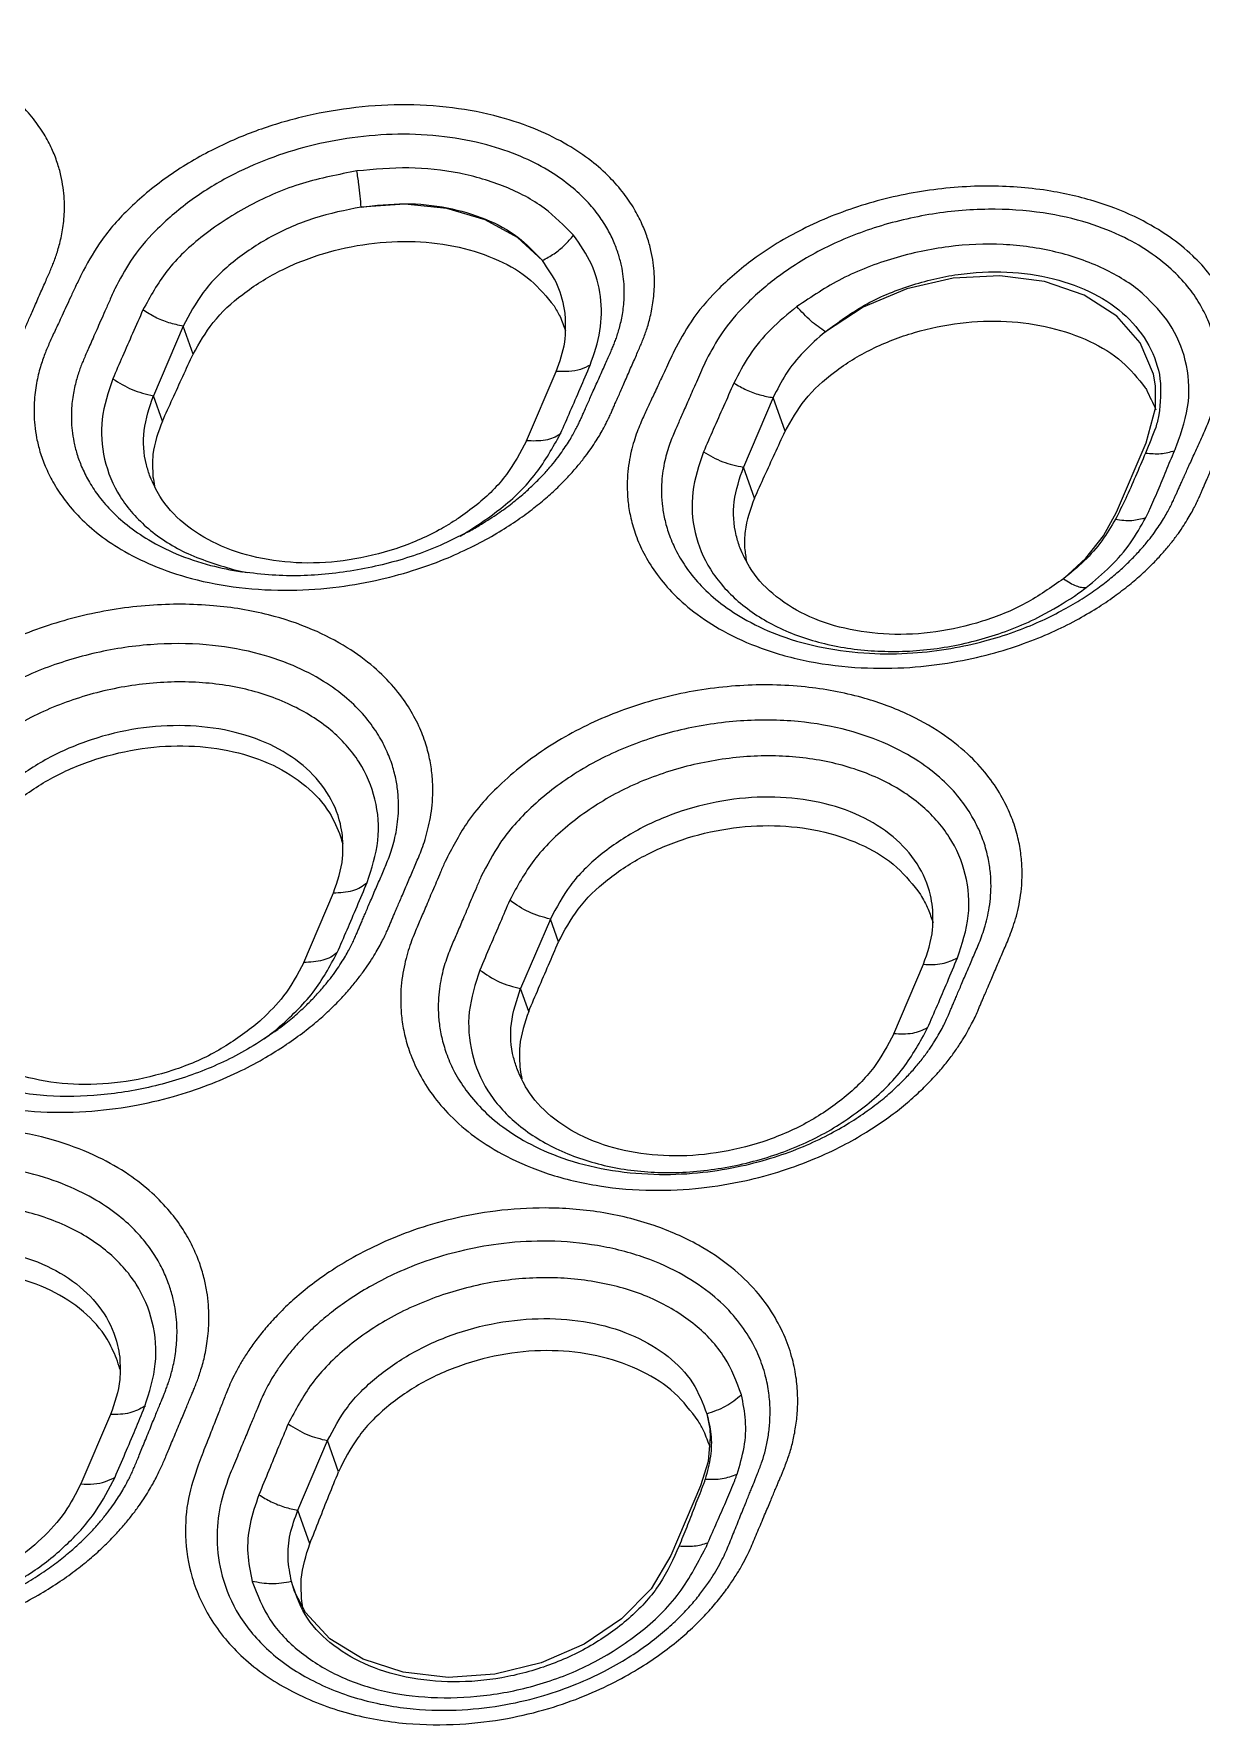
# Model space of a CAD drawing. Header units: millimetres. Extents: x 52832 to 53470, y -6025 to -5739.
# Drawn here: x 53369.3 to 53387.38, y -5789.08 to -5762.89 of the extents above; entities that cross this region are included whole.
import ezdxf

# ---------------------------------------------------------------- set-up
doc = ezdxf.new("R2010")
doc.units = ezdxf.units.MM
doc.layers.get('0').update_dxf_attribs({"linetype": 'CONTINUOUS'})

msp = doc.modelspace()

# ---------------------------------------------------------------- linework, layer by layer
at = {"color": 7, "linetype": 'Continuous'}
for p, q in [((53371.614, -5767.418), (53371.154, -5768.495)), ((53371.767, -5767.85), (53371.614, -5767.418)), ((53376.932, -5769.194), (53377.392, -5768.117)), ((53371.293, -5768.887), (53371.154, -5768.495)), ((53380.752, -5768.524), (53380.292, -5769.6)), ((53380.937, -5769.044), (53380.752, -5768.524)), ((53386.07, -5770.3), (53386.53, -5769.223)), ((53380.463, -5770.081), (53380.292, -5769.6)), ((53385.87, -5770.666), (53386.07, -5770.3)), ((53376.017, -5770.607), (53376.018, -5770.607)), ((53372.522, -5771.222), (53372.531, -5771.223)), ((53373.481, -5777.269), (53373.941, -5776.192)), ((53377.301, -5776.599), (53376.841, -5777.675)), ((53377.426, -5776.951), (53377.301, -5776.599)), ((53382.619, -5778.374), (53383.079, -5777.298)), ((53376.966, -5778.027), (53376.841, -5777.675)), ((53373.026, -5778.344), (53373.033, -5778.339)), ((53370.49, -5784.267), (53370.03, -5785.343)), ((53379.724, -5784.256), (53379.769, -5784.489)), ((53373.39, -5785.75), (53373.85, -5784.673)), ((53374.021, -5785.154), (53373.85, -5784.673)), ((53379.746, -5784.996), (53379.628, -5785.373)), ((53379.628, -5785.373), (53379.168, -5786.449)), ((53373.575, -5786.27), (53373.39, -5785.75)), ((53373.34, -5787.007), (53373.291, -5786.855))]:
    msp.add_line(p, q, dxfattribs=at)
for points in [[(53377.177, -5766.403), (53376.79, -5766.043), (53376.289, -5765.769), (53375.699, -5765.594), (53375.049, -5765.528), (53374.372, -5765.573)], [(53386.671, -5768.339), (53386.64, -5768.162), (53386.436, -5767.677), (53386.072, -5767.261), (53385.568, -5766.938), (53384.954, -5766.725), (53384.264, -5766.636), (53383.539, -5766.675), (53382.82, -5766.84), (53382.147, -5767.122), (53381.561, -5767.504)], [(53386.53, -5769.223), (53386.672, -5768.687), (53386.671, -5768.339)], [(53385.249, -5771.328), (53385.594, -5771.012), (53385.87, -5770.666)], [(53379.769, -5784.489), (53379.778, -5784.62), (53379.746, -5784.996)], [(53379.168, -5786.449), (53378.86, -5786.965), (53378.405, -5787.432), (53377.827, -5787.822), (53377.16, -5788.113), (53376.443, -5788.288), (53375.717, -5788.339), (53375.023, -5788.26), (53374.401, -5788.058), (53373.886, -5787.744), (53373.509, -5787.335), (53373.34, -5787.007)]]:
    msp.add_lwpolyline(points, dxfattribs=at)
for points in [[(53369.093, -5767.612), (53369.118, -5767.557), (53369.145, -5767.495), (53369.175, -5767.427), (53369.208, -5767.351), (53369.244, -5767.268), (53369.285, -5767.176), (53369.329, -5767.076), (53369.376, -5766.967), (53369.424, -5766.858), (53369.47, -5766.755), (53369.51, -5766.663), (53369.547, -5766.579), (53369.58, -5766.5), (53369.612, -5766.42), (53369.643, -5766.335), (53369.673, -5766.242), (53369.702, -5766.137), (53369.729, -5766.021), (53369.751, -5765.895), (53369.767, -5765.757), (53369.775, -5765.609), (53369.772, -5765.448), (53369.755, -5765.273), (53369.721, -5765.085), (53369.664, -5764.884), (53369.58, -5764.671), (53369.46, -5764.445), (53369.296, -5764.208), (53369.077, -5763.962), (53368.79, -5763.714), (53368.42, -5763.472), (53367.95, -5763.248), (53367.353, -5763.056), (53366.618, -5762.929), (53365.807, -5762.899), (53365.006, -5762.971), (53364.254, -5763.128), (53363.542, -5763.362), (53362.846, -5763.686), (53362.163, -5764.124), (53361.595, -5764.622), (53361.186, -5765.119), (53360.921, -5765.577)], [(53378.235, -5768.776), (53378.26, -5768.72), (53378.287, -5768.657), (53378.317, -5768.588), (53378.351, -5768.511), (53378.388, -5768.427), (53378.428, -5768.334), (53378.473, -5768.232), (53378.521, -5768.123), (53378.568, -5768.014), (53378.613, -5767.913), (53378.653, -5767.821), (53378.689, -5767.739), (53378.722, -5767.66), (53378.753, -5767.581), (53378.784, -5767.496), (53378.814, -5767.403), (53378.842, -5767.299), (53378.868, -5767.183), (53378.89, -5767.057), (53378.906, -5766.919), (53378.913, -5766.771), (53378.91, -5766.61), (53378.894, -5766.435), (53378.859, -5766.247), (53378.803, -5766.045), (53378.719, -5765.831), (53378.6, -5765.603), (53378.437, -5765.364), (53378.221, -5765.115), (53377.936, -5764.862), (53377.569, -5764.614), (53377.105, -5764.382), (53376.515, -5764.18), (53375.786, -5764.038), (53374.983, -5763.991), (53374.19, -5764.045), (53373.445, -5764.183), (53372.739, -5764.396), (53372.053, -5764.696), (53371.36, -5765.115), (53370.757, -5765.62), (53370.314, -5766.141), (53370.033, -5766.622)], [(53377.769, -5768.863), (53377.793, -5768.81), (53377.82, -5768.748), (53377.851, -5768.678), (53377.886, -5768.6), (53377.924, -5768.514), (53377.966, -5768.421), (53378.012, -5768.318), (53378.062, -5768.208), (53378.111, -5768.098), (53378.157, -5767.996), (53378.198, -5767.904), (53378.234, -5767.823), (53378.266, -5767.749), (53378.295, -5767.676), (53378.323, -5767.601), (53378.35, -5767.518), (53378.377, -5767.425), (53378.401, -5767.321), (53378.422, -5767.208), (53378.437, -5767.084), (53378.446, -5766.951), (53378.444, -5766.806), (53378.431, -5766.649), (53378.402, -5766.479), (53378.353, -5766.298), (53378.28, -5766.103), (53378.176, -5765.897), (53378.033, -5765.68), (53377.84, -5765.455), (53377.587, -5765.227), (53377.26, -5765.002), (53376.844, -5764.792), (53376.316, -5764.611), (53375.662, -5764.485), (53374.941, -5764.447), (53374.232, -5764.501), (53373.565, -5764.631), (53372.939, -5764.827), (53372.331, -5765.101), (53371.719, -5765.483), (53371.188, -5765.941), (53370.8, -5766.409), (53370.557, -5766.839)], [(53374.306, -5765.015), (53373.462, -5765.208), (53372.647, -5765.55), (53371.928, -5766.015), (53371.361, -5766.568), (53370.991, -5767.165)], [(53377.661, -5766.011), (53377.204, -5765.59), (53376.603, -5765.262), (53375.892, -5765.051), (53375.111, -5764.968), (53374.306, -5765.015)], [(53374.372, -5765.573), (53374.356, -5765.407), (53374.334, -5765.217), (53374.306, -5765.015)], [(53387.353, -5770.058), (53387.375, -5770.009), (53387.397, -5769.958), (53387.42, -5769.904), (53387.446, -5769.845), (53387.474, -5769.781), (53387.505, -5769.709), (53387.539, -5769.63), (53387.577, -5769.542), (53387.619, -5769.446), (53387.665, -5769.341), (53387.714, -5769.228), (53387.763, -5769.116), (53387.81, -5769.005), (53387.857, -5768.89), (53387.902, -5768.764), (53387.945, -5768.62), (53387.981, -5768.46), (53388.008, -5768.287), (53388.021, -5768.099), (53388.018, -5767.893), (53387.992, -5767.671), (53387.938, -5767.432), (53387.848, -5767.176), (53387.711, -5766.905), (53387.517, -5766.621), (53387.249, -5766.328), (53386.89, -5766.036), (53386.419, -5765.757), (53385.815, -5765.511), (53385.052, -5765.327), (53384.127, -5765.249), (53383.112, -5765.322), (53382.115, -5765.551), (53381.204, -5765.919), (53380.445, -5766.382), (53379.877, -5766.872), (53379.481, -5767.348), (53379.219, -5767.799)], [(53374.372, -5765.573), (53373.647, -5765.746), (53372.972, -5766.036), (53372.387, -5766.427), (53371.925, -5766.897), (53371.614, -5767.418)], [(53374.372, -5765.573), (53375.05, -5765.522), (53375.704, -5765.586), (53376.297, -5765.762), (53376.797, -5766.039), (53377.177, -5766.403)], [(53386.954, -5766.569), (53386.624, -5766.301), (53386.191, -5766.047), (53385.636, -5765.825), (53384.934, -5765.665), (53384.086, -5765.608), (53383.163, -5765.691), (53382.262, -5765.915), (53381.446, -5766.263), (53380.771, -5766.696), (53380.269, -5767.147), (53379.921, -5767.581), (53379.693, -5767.988)], [(53371.767, -5767.85), (53372.078, -5767.363), (53372.536, -5766.925), (53373.113, -5766.563), (53373.777, -5766.297), (53374.488, -5766.143), (53375.206, -5766.108), (53375.889, -5766.195), (53376.498, -5766.4), (53376.997, -5766.709), (53377.358, -5767.105)], [(53377.177, -5766.403), (53377.358, -5766.296), (53377.522, -5766.162), (53377.661, -5766.011)], [(53377.918, -5768.02), (53378.069, -5767.489), (53378.076, -5766.96), (53377.937, -5766.458), (53377.661, -5766.011)], [(53386.49, -5766.926), (53386.469, -5766.908), (53385.874, -5766.531), (53385.13, -5766.27), (53384.314, -5766.154), (53383.471, -5766.188), (53382.62, -5766.368), (53381.816, -5766.685), (53381.119, -5767.114)], [(53377.533, -5767.233), (53377.53, -5767.215), (53377.414, -5766.789), (53377.177, -5766.403)], [(53370.033, -5766.622), (53369.949, -5766.801), (53369.873, -5766.964), (53369.803, -5767.114), (53369.74, -5767.251), (53369.682, -5767.375), (53369.631, -5767.485), (53369.586, -5767.582), (53369.545, -5767.671), (53369.508, -5767.758), (53369.472, -5767.847), (53369.437, -5767.942), (53369.403, -5768.049), (53369.371, -5768.169), (53369.343, -5768.301), (53369.322, -5768.444), (53369.308, -5768.6), (53369.305, -5768.769), (53369.316, -5768.952), (53369.345, -5769.149), (53369.397, -5769.361), (53369.479, -5769.587), (53369.597, -5769.828), (53369.76, -5770.081), (53369.981, -5770.344), (53370.274, -5770.612), (53370.655, -5770.874), (53371.137, -5771.117), (53371.742, -5771.324), (53372.48, -5771.464), (53373.279, -5771.505), (53374.028, -5771.452), (53374.674, -5771.336), (53375.234, -5771.181), (53375.716, -5771.003), (53376.115, -5770.819)], [(53381.561, -5767.504), (53382.167, -5767.094), (53382.868, -5766.792), (53383.615, -5766.618), (53384.372, -5766.581), (53385.093, -5766.684), (53385.72, -5766.917), (53386.219, -5767.265), (53386.57, -5767.718), (53386.743, -5768.234), (53386.727, -5768.792)], [(53386.958, -5770.097), (53386.979, -5770.05), (53387.002, -5770), (53387.026, -5769.945), (53387.053, -5769.886), (53387.082, -5769.821), (53387.115, -5769.748), (53387.151, -5769.668), (53387.191, -5769.58), (53387.235, -5769.483), (53387.283, -5769.377), (53387.335, -5769.263), (53387.387, -5769.15), (53387.436, -5769.04), (53387.482, -5768.932), (53387.525, -5768.816), (53387.566, -5768.685), (53387.602, -5768.538), (53387.629, -5768.379), (53387.645, -5768.205), (53387.645, -5768.016), (53387.624, -5767.811), (53387.577, -5767.59), (53387.498, -5767.354), (53387.375, -5767.102), (53387.199, -5766.839), (53386.954, -5766.569)], [(53370.557, -5766.839), (53370.476, -5767.02), (53370.403, -5767.186), (53370.336, -5767.337), (53370.275, -5767.475), (53370.219, -5767.601), (53370.17, -5767.713), (53370.127, -5767.81), (53370.089, -5767.897), (53370.055, -5767.977), (53370.024, -5768.056), (53369.994, -5768.14), (53369.965, -5768.234), (53369.938, -5768.34), (53369.914, -5768.457), (53369.896, -5768.583), (53369.885, -5768.721), (53369.883, -5768.871), (53369.895, -5769.033), (53369.922, -5769.207), (53369.969, -5769.394), (53370.042, -5769.594), (53370.147, -5769.806), (53370.292, -5770.029), (53370.487, -5770.261), (53370.746, -5770.496), (53371.081, -5770.727), (53371.505, -5770.94), (53372.037, -5771.121), (53372.522, -5771.222)], [(53387.001, -5769.268), (53387.182, -5768.586), (53387.135, -5767.949), (53386.891, -5767.383), (53386.49, -5766.926)], [(53370.991, -5767.165), (53370.831, -5767.53), (53370.675, -5767.885), (53370.525, -5768.232)], [(53371.614, -5767.418), (53371.394, -5767.365), (53371.182, -5767.279), (53370.991, -5767.165)], [(53377.358, -5767.105), (53377.451, -5767.268)], [(53381.119, -5767.114), (53380.714, -5767.471), (53380.385, -5767.87), (53380.143, -5768.299)], [(53381.561, -5767.504), (53381.337, -5767.336), (53381.119, -5767.114)], [(53377.392, -5768.117), (53377.523, -5767.664), (53377.533, -5767.233)], [(53377.451, -5767.268), (53377.538, -5767.489)], [(53380.937, -5769.044), (53381.246, -5768.56), (53381.702, -5768.128), (53382.278, -5767.773), (53382.94, -5767.516), (53383.65, -5767.37), (53384.367, -5767.345), (53385.049, -5767.442), (53385.656, -5767.654), (53386.154, -5767.97), (53386.514, -5768.371)], [(53381.561, -5767.504), (53381.221, -5767.818), (53380.949, -5768.161), (53380.752, -5768.524)], [(53371.293, -5768.887), (53371.45, -5768.543), (53371.609, -5768.195), (53371.767, -5767.85)], [(53379.219, -5767.799), (53379.148, -5767.951), (53379.082, -5768.091), (53379.021, -5768.221), (53378.966, -5768.34), (53378.915, -5768.45), (53378.869, -5768.549), (53378.827, -5768.639), (53378.786, -5768.726), (53378.743, -5768.82), (53378.695, -5768.928), (53378.645, -5769.054), (53378.597, -5769.196), (53378.554, -5769.355), (53378.52, -5769.528), (53378.498, -5769.717), (53378.492, -5769.924), (53378.506, -5770.149), (53378.548, -5770.392), (53378.626, -5770.653), (53378.748, -5770.932), (53378.927, -5771.225), (53379.179, -5771.53), (53379.521, -5771.838), (53379.976, -5772.135), (53380.568, -5772.403), (53381.31, -5772.608), (53382.117, -5772.706), (53382.87, -5772.7), (53383.536, -5772.62), (53384.122, -5772.492), (53384.631, -5772.333), (53385.069, -5772.155), (53385.444, -5771.97), (53385.764, -5771.783), (53386.037, -5771.6), (53386.269, -5771.422), (53386.468, -5771.251), (53386.637, -5771.088), (53386.781, -5770.933), (53386.903, -5770.79), (53387.005, -5770.656), (53387.092, -5770.532), (53387.165, -5770.418), (53387.226, -5770.314), (53387.276, -5770.219), (53387.318, -5770.134), (53387.353, -5770.058)], [(53370.525, -5768.232), (53370.361, -5768.858), (53370.398, -5769.477), (53370.638, -5770.055), (53371.075, -5770.551), (53371.688, -5770.939), (53372.436, -5771.197)], [(53370.525, -5768.232), (53370.823, -5768.399), (53371.154, -5768.495)], [(53377.918, -5768.02), (53377.768, -5768.087), (53377.589, -5768.119), (53377.392, -5768.117)], [(53377.46, -5769.078), (53377.61, -5768.736), (53377.763, -5768.383), (53377.918, -5768.02)], [(53379.693, -5767.988), (53379.625, -5768.142), (53379.563, -5768.285), (53379.505, -5768.416), (53379.451, -5768.537), (53379.403, -5768.648), (53379.359, -5768.748), (53379.318, -5768.84), (53379.279, -5768.928), (53379.239, -5769.02), (53379.196, -5769.121), (53379.152, -5769.235), (53379.111, -5769.362), (53379.074, -5769.503), (53379.045, -5769.657), (53379.027, -5769.826), (53379.023, -5770.01), (53379.038, -5770.211), (53379.077, -5770.428), (53379.146, -5770.66), (53379.256, -5770.907), (53379.415, -5771.168), (53379.639, -5771.439), (53379.943, -5771.711), (53380.346, -5771.974), (53380.87, -5772.212), (53381.527, -5772.394), (53382.244, -5772.482), (53382.913, -5772.477), (53383.506, -5772.406), (53384.03, -5772.292), (53384.485, -5772.15), (53384.877, -5771.992), (53385.214, -5771.826), (53385.504, -5771.659), (53385.751, -5771.494), (53385.961, -5771.334), (53386.142, -5771.18), (53386.297, -5771.032), (53386.429, -5770.893), (53386.54, -5770.763), (53386.635, -5770.642), (53386.715, -5770.529), (53386.782, -5770.425), (53386.838, -5770.331), (53386.885, -5770.246), (53386.924, -5770.168), (53386.958, -5770.097)], [(53371.103, -5769.75), (53371.045, -5769.563), (53371.011, -5769.034), (53371.154, -5768.495)], [(53380.143, -5768.299), (53379.982, -5768.662), (53379.824, -5769.017), (53379.673, -5769.363)], [(53380.143, -5768.299), (53380.336, -5768.403), (53380.543, -5768.48), (53380.752, -5768.524)], [(53386.514, -5768.371), (53386.532, -5768.398)], [(53386.532, -5768.398), (53386.68, -5768.711)], [(53371.293, -5768.887), (53371.147, -5769.402), (53371.147, -5769.749)], [(53376.018, -5770.607), (53376.2, -5770.504), (53376.461, -5770.338), (53376.683, -5770.177), (53376.873, -5770.023), (53377.035, -5769.875), (53377.174, -5769.735), (53377.293, -5769.603), (53377.393, -5769.48), (53377.478, -5769.366), (53377.55, -5769.261), (53377.611, -5769.165), (53377.661, -5769.078), (53377.703, -5769), (53377.738, -5768.928), (53377.769, -5768.863)], [(53376.115, -5770.819), (53376.125, -5770.814), (53376.473, -5770.623), (53376.767, -5770.436), (53377.018, -5770.254), (53377.232, -5770.08), (53377.415, -5769.913), (53377.571, -5769.754), (53377.704, -5769.606), (53377.817, -5769.468), (53377.912, -5769.339), (53377.992, -5769.221), (53378.06, -5769.113), (53378.116, -5769.015), (53378.163, -5768.926), (53378.202, -5768.847), (53378.235, -5768.776)], [(53386.679, -5768.985), (53386.519, -5769.382)], [(53386.727, -5768.792), (53386.679, -5768.985)], [(53376.932, -5769.194), (53376.621, -5769.713), (53376.161, -5770.182), (53375.875, -5770.394)], [(53376.015, -5770.604), (53376.532, -5770.241), (53377.081, -5769.691), (53377.454, -5769.09)], [(53377.454, -5769.09), (53377.347, -5769.147), (53377.224, -5769.182), (53376.932, -5769.194)], [(53377.46, -5769.078), (53377.458, -5769.082), (53377.456, -5769.086), (53377.454, -5769.09)], [(53380.463, -5770.081), (53380.619, -5769.737), (53380.778, -5769.39), (53380.937, -5769.044)], [(53386.968, -5769.347), (53386.976, -5769.328), (53387.001, -5769.268)], [(53379.673, -5769.363), (53379.508, -5769.988), (53379.543, -5770.613), (53379.78, -5771.182), (53380.212, -5771.678), (53380.815, -5772.073), (53381.547, -5772.333), (53382.372, -5772.448), (53383.24, -5772.413), (53384.093, -5772.229), (53384.9, -5771.904), (53385.419, -5771.597)], [(53379.673, -5769.363), (53379.97, -5769.516), (53380.292, -5769.6)], [(53386.519, -5769.382), (53386.364, -5769.744), (53386.212, -5770.087), (53386.053, -5770.407)], [(53386.519, -5769.382), (53386.757, -5769.39), (53386.968, -5769.347)], [(53386.585, -5770.252), (53386.713, -5769.958), (53386.838, -5769.657), (53386.968, -5769.347)], [(53375.717, -5770.494), (53375.578, -5770.573), (53374.906, -5770.863), (53374.183, -5771.037), (53373.452, -5771.083), (53372.756, -5770.998), (53372.134, -5770.789), (53371.623, -5770.466), (53371.253, -5770.05), (53371.103, -5769.75)], [(53371.147, -5769.749), (53371.172, -5769.894)], [(53380.241, -5770.856), (53380.181, -5770.66), (53380.15, -5770.135), (53380.292, -5769.6)], [(53380.463, -5770.081), (53380.317, -5770.594), (53380.31, -5770.852)], [(53386.523, -5770.381), (53386.544, -5770.338), (53386.565, -5770.296), (53386.585, -5770.252)], [(53375.875, -5770.394), (53375.717, -5770.494)], [(53386.053, -5770.407), (53385.842, -5770.74), (53385.571, -5771.05), (53385.249, -5771.328)], [(53385.602, -5771.464), (53385.975, -5771.136), (53386.285, -5770.773), (53386.523, -5770.381)], [(53386.053, -5770.407), (53386.309, -5770.424), (53386.523, -5770.381)], [(53376.018, -5770.607), (53375.594, -5770.812), (53374.753, -5771.097), (53373.868, -5771.253), (53372.994, -5771.272), (53372.53, -5771.223)], [(53375.905, -5770.667), (53376.015, -5770.604)], [(53385.249, -5771.328), (53384.662, -5771.708), (53383.989, -5771.987), (53383.271, -5772.15), (53382.547, -5772.187), (53381.86, -5772.096), (53381.248, -5771.883), (53380.746, -5771.559), (53380.384, -5771.144), (53380.241, -5770.856)], [(53380.31, -5770.852), (53380.338, -5771.065)], [(53372.436, -5771.197), (53372.618, -5771.234)], [(53385.249, -5771.328), (53385.351, -5771.393), (53385.444, -5771.437), (53385.528, -5771.461), (53385.602, -5771.464)], [(53385.419, -5771.597), (53385.602, -5771.464)], [(53374.79, -5776.741), (53374.816, -5776.681), (53374.841, -5776.621), (53374.867, -5776.56), (53374.895, -5776.494), (53374.926, -5776.422), (53374.96, -5776.342), (53374.998, -5776.252), (53375.042, -5776.15), (53375.088, -5776.043), (53375.133, -5775.937), (53375.176, -5775.837), (53375.218, -5775.739), (53375.263, -5775.632), (53375.312, -5775.508), (53375.361, -5775.363), (53375.406, -5775.202), (53375.443, -5775.025), (53375.469, -5774.832), (53375.48, -5774.623), (53375.472, -5774.395), (53375.438, -5774.15), (53375.372, -5773.888), (53375.264, -5773.609), (53375.104, -5773.314), (53374.878, -5773.009), (53374.568, -5772.699), (53374.156, -5772.396), (53373.619, -5772.117), (53372.936, -5771.888), (53372.082, -5771.746), (53371.092, -5771.741), (53370.071, -5771.898), (53369.105, -5772.205), (53368.224, -5772.653), (53367.456, -5773.228), (53366.865, -5773.881), (53366.489, -5774.533)], [(53374.29, -5776.848), (53374.314, -5776.792), (53374.339, -5776.734), (53374.365, -5776.673), (53374.393, -5776.606), (53374.424, -5776.534), (53374.458, -5776.454), (53374.496, -5776.364), (53374.54, -5776.263), (53374.585, -5776.156), (53374.631, -5776.05), (53374.674, -5775.95), (53374.716, -5775.852), (53374.758, -5775.751), (53374.803, -5775.638), (53374.846, -5775.512), (53374.885, -5775.371), (53374.918, -5775.216), (53374.94, -5775.048), (53374.95, -5774.865), (53374.943, -5774.666), (53374.913, -5774.452), (53374.854, -5774.222), (53374.76, -5773.977), (53374.619, -5773.719), (53374.421, -5773.452), (53374.15, -5773.181), (53373.789, -5772.917), (53373.318, -5772.674), (53372.72, -5772.474), (53371.973, -5772.351), (53371.106, -5772.349), (53370.213, -5772.488), (53369.37, -5772.756), (53368.6, -5773.148), (53367.93, -5773.653), (53367.412, -5774.224), (53367.083, -5774.793)], [(53374.464, -5776.031), (53374.629, -5775.379), (53374.584, -5774.743), (53374.339, -5774.167), (53373.899, -5773.673), (53373.283, -5773.284), (53372.535, -5773.029), (53371.703, -5772.928), (53370.821, -5772.982), (53369.956, -5773.187), (53369.162, -5773.528), (53368.467, -5773.994), (53367.905, -5774.561), (53367.529, -5775.179)], [(53383.92, -5778.023), (53383.944, -5777.967), (53383.968, -5777.909), (53383.994, -5777.848), (53384.022, -5777.782), (53384.054, -5777.709), (53384.088, -5777.629), (53384.126, -5777.539), (53384.17, -5777.437), (53384.217, -5777.327), (53384.264, -5777.217), (53384.309, -5777.111), (53384.355, -5777.006), (53384.403, -5776.889), (53384.455, -5776.752), (53384.506, -5776.594), (53384.55, -5776.419), (53384.584, -5776.227), (53384.604, -5776.018), (53384.605, -5775.789), (53384.582, -5775.541), (53384.526, -5775.274), (53384.429, -5774.988), (53384.28, -5774.684), (53384.064, -5774.367), (53383.762, -5774.041), (53383.354, -5773.72), (53382.817, -5773.42), (53382.125, -5773.168), (53381.249, -5773.004), (53380.236, -5772.984), (53379.194, -5773.135), (53378.21, -5773.445), (53377.314, -5773.905), (53376.551, -5774.492), (53376.006, -5775.116), (53375.671, -5775.708)], [(53374.082, -5775.308), (53374.049, -5775.124), (53373.841, -5774.637), (53373.471, -5774.22), (53372.96, -5773.897), (53372.339, -5773.688), (53371.642, -5773.604), (53370.911, -5773.649), (53370.189, -5773.823), (53369.516, -5774.113), (53368.933, -5774.504), (53368.473, -5774.973), (53368.163, -5775.493)], [(53383.465, -5778.085), (53383.488, -5778.033), (53383.512, -5777.977), (53383.538, -5777.916), (53383.566, -5777.849), (53383.597, -5777.776), (53383.632, -5777.695), (53383.67, -5777.606), (53383.713, -5777.504), (53383.76, -5777.395), (53383.807, -5777.285), (53383.853, -5777.178), (53383.898, -5777.074), (53383.944, -5776.963), (53383.991, -5776.839), (53384.036, -5776.7), (53384.075, -5776.544), (53384.106, -5776.374), (53384.123, -5776.188), (53384.124, -5775.986), (53384.102, -5775.766), (53384.052, -5775.53), (53383.965, -5775.276), (53383.831, -5775.007), (53383.638, -5774.726), (53383.369, -5774.44), (53383.006, -5774.159), (53382.528, -5773.897), (53381.914, -5773.679), (53381.138, -5773.54), (53380.244, -5773.53), (53379.323, -5773.669), (53378.459, -5773.945), (53377.671, -5774.354), (53377.001, -5774.875), (53376.521, -5775.425), (53376.227, -5775.945)], [(53368.334, -5775.597), (53368.564, -5775.247), (53369.02, -5774.787), (53369.597, -5774.405), (53370.263, -5774.124), (53370.979, -5773.958), (53371.702, -5773.918), (53372.392, -5774.006), (53373.007, -5774.217), (53373.513, -5774.539), (53373.879, -5774.952), (53374.053, -5775.321)], [(53383.607, -5777.199), (53383.773, -5776.546), (53383.727, -5775.908), (53383.48, -5775.329), (53383.039, -5774.832), (53382.422, -5774.439), (53381.675, -5774.181), (53380.843, -5774.074), (53379.962, -5774.124), (53379.097, -5774.325), (53378.304, -5774.661), (53377.609, -5775.124), (53377.047, -5775.689), (53376.671, -5776.306)], [(53366.489, -5774.533), (53366.41, -5774.718), (53366.337, -5774.887), (53366.27, -5775.043), (53366.209, -5775.186), (53366.154, -5775.316), (53366.105, -5775.431), (53366.061, -5775.533), (53366.022, -5775.627), (53365.985, -5775.72), (53365.95, -5775.815), (53365.915, -5775.92), (53365.883, -5776.036), (53365.852, -5776.166), (53365.827, -5776.309), (53365.809, -5776.464), (53365.799, -5776.633), (53365.803, -5776.816), (53365.822, -5777.014), (53365.861, -5777.228), (53365.927, -5777.457), (53366.025, -5777.701), (53366.164, -5777.959), (53366.354, -5778.228), (53366.609, -5778.507), (53366.945, -5778.787), (53367.375, -5779.054), (53367.907, -5779.289), (53368.555, -5779.472), (53369.31, -5779.575), (53370.108, -5779.577), (53370.836, -5779.488), (53371.464, -5779.344), (53372.003, -5779.165), (53372.463, -5778.968), (53372.852, -5778.764), (53373.166, -5778.571)], [(53383.22, -5776.414), (53383.188, -5776.23), (53382.98, -5775.743), (53382.609, -5775.326), (53382.099, -5775.003), (53381.477, -5774.794), (53380.78, -5774.71), (53380.05, -5774.755), (53379.327, -5774.929), (53378.655, -5775.219), (53378.071, -5775.61), (53377.611, -5776.079), (53377.301, -5776.599)], [(53373.941, -5776.192), (53374.083, -5775.652), (53374.082, -5775.308)], [(53377.426, -5776.951), (53377.732, -5776.444), (53378.186, -5775.99), (53378.762, -5775.616), (53379.426, -5775.342), (53380.14, -5775.186), (53380.862, -5775.155), (53381.55, -5775.252), (53382.165, -5775.471), (53382.669, -5775.799), (53383.035, -5776.218)], [(53374.053, -5775.321), (53374.085, -5775.434)], [(53375.671, -5775.708), (53375.6, -5775.872), (53375.535, -5776.025), (53375.475, -5776.165), (53375.419, -5776.295), (53375.368, -5776.415), (53375.323, -5776.522), (53375.28, -5776.622), (53375.237, -5776.723), (53375.19, -5776.837), (53375.138, -5776.97), (53375.089, -5777.124), (53375.045, -5777.296), (53375.01, -5777.484), (53374.988, -5777.689), (53374.984, -5777.913), (53375.003, -5778.157), (53375.052, -5778.419), (53375.139, -5778.701), (53375.276, -5779), (53375.474, -5779.315), (53375.751, -5779.639), (53376.126, -5779.963), (53376.622, -5780.27), (53377.268, -5780.54), (53378.06, -5780.728), (53378.884, -5780.797), (53379.641, -5780.759), (53380.311, -5780.649), (53380.895, -5780.492), (53381.399, -5780.306), (53381.83, -5780.104), (53382.196, -5779.896), (53382.508, -5779.689), (53382.773, -5779.487), (53382.996, -5779.292), (53383.185, -5779.106), (53383.345, -5778.931), (53383.479, -5778.765), (53383.591, -5778.611), (53383.685, -5778.469), (53383.763, -5778.338), (53383.826, -5778.221), (53383.878, -5778.116), (53383.92, -5778.023)], [(53373.941, -5776.192), (53374.241, -5776.154), (53374.362, -5776.103), (53374.464, -5776.031)], [(53374, -5777.116), (53374.153, -5776.764), (53374.307, -5776.404), (53374.464, -5776.031)], [(53376.227, -5775.945), (53376.156, -5776.11), (53376.091, -5776.262), (53376.031, -5776.402), (53375.976, -5776.532), (53375.925, -5776.651), (53375.879, -5776.759), (53375.836, -5776.859), (53375.793, -5776.959), (53375.749, -5777.066), (53375.703, -5777.186), (53375.659, -5777.321), (53375.62, -5777.471), (53375.589, -5777.635), (53375.57, -5777.816), (53375.566, -5778.012), (53375.582, -5778.227), (53375.625, -5778.458), (53375.701, -5778.705), (53375.819, -5778.968), (53375.993, -5779.245), (53376.235, -5779.53), (53376.564, -5779.815), (53376.999, -5780.085), (53377.567, -5780.323), (53378.264, -5780.489), (53378.993, -5780.55), (53379.663, -5780.518), (53380.257, -5780.42), (53380.775, -5780.282), (53381.221, -5780.117), (53381.604, -5779.938), (53381.93, -5779.754), (53382.208, -5779.569), (53382.443, -5779.39), (53382.642, -5779.217), (53382.81, -5779.051), (53382.953, -5778.895), (53383.072, -5778.748), (53383.172, -5778.611), (53383.256, -5778.484), (53383.325, -5778.368), (53383.381, -5778.265), (53383.427, -5778.171), (53383.465, -5778.085)], [(53376.671, -5776.306), (53376.524, -5776.65), (53376.37, -5777.009), (53376.209, -5777.387)], [(53377.301, -5776.599), (53376.968, -5776.488), (53376.671, -5776.306)], [(53383.035, -5776.218), (53383.154, -5776.442)], [(53383.079, -5777.298), (53383.221, -5776.758), (53383.22, -5776.414)], [(53383.154, -5776.442), (53383.228, -5776.652)], [(53373.125, -5778.271), (53373.333, -5778.104), (53373.509, -5777.944), (53373.659, -5777.792), (53373.786, -5777.649), (53373.894, -5777.516), (53373.985, -5777.392), (53374.062, -5777.277), (53374.127, -5777.172), (53374.179, -5777.078), (53374.222, -5776.994), (53374.259, -5776.918), (53374.29, -5776.848)], [(53373.166, -5778.571), (53373.182, -5778.56), (53373.461, -5778.362), (53373.699, -5778.171), (53373.9, -5777.988), (53374.071, -5777.815), (53374.216, -5777.652), (53374.339, -5777.499), (53374.443, -5777.358), (53374.531, -5777.226), (53374.605, -5777.107), (53374.665, -5776.999), (53374.715, -5776.902), (53374.756, -5776.816), (53374.79, -5776.741)], [(53373.077, -5778.291), (53373.626, -5777.731), (53374, -5777.116)], [(53374, -5777.116), (53373.899, -5777.187), (53373.779, -5777.235), (53373.481, -5777.269)], [(53376.966, -5778.027), (53377.119, -5777.668), (53377.273, -5777.309), (53377.426, -5776.951)], [(53373.481, -5777.269), (53373.17, -5777.788), (53372.83, -5778.153)], [(53376.209, -5777.387), (53376.046, -5778.034), (53376.09, -5778.674), (53376.334, -5779.256), (53376.772, -5779.754), (53377.388, -5780.149), (53378.136, -5780.411), (53378.966, -5780.519), (53379.844, -5780.47), (53380.712, -5780.27), (53381.506, -5779.935), (53382.201, -5779.472), (53382.764, -5778.905), (53383.144, -5778.284)], [(53376.209, -5777.387), (53376.506, -5777.567), (53376.841, -5777.675)], [(53383.079, -5777.298), (53383.371, -5777.286), (53383.607, -5777.199)], [(53383.144, -5778.284), (53383.296, -5777.932), (53383.45, -5777.572), (53383.607, -5777.199)], [(53372.71, -5778.256), (53372.127, -5778.648), (53371.455, -5778.938), (53370.732, -5779.111), (53370.001, -5779.157), (53369.305, -5779.073), (53368.683, -5778.863), (53368.172, -5778.541), (53367.802, -5778.124), (53367.652, -5777.825)], [(53376.79, -5778.93), (53376.732, -5778.743), (53376.698, -5778.215), (53376.841, -5777.675)], [(53372.83, -5778.153), (53372.71, -5778.256)], [(53376.966, -5778.027), (53376.827, -5778.561), (53376.833, -5778.929)], [(53373.026, -5778.344), (53372.653, -5778.587), (53371.902, -5778.952), (53371.079, -5779.203), (53370.23, -5779.33), (53369.4, -5779.325), (53368.956, -5779.267)], [(53372.868, -5778.454), (53372.925, -5778.411)], [(53372.925, -5778.411), (53373.077, -5778.291)], [(53373.033, -5778.339), (53373.125, -5778.271)], [(53382.619, -5778.374), (53382.309, -5778.894), (53381.849, -5779.362), (53381.265, -5779.754), (53380.593, -5780.044), (53379.87, -5780.217), (53379.14, -5780.263), (53378.443, -5780.179), (53377.821, -5779.969), (53377.311, -5779.647), (53376.94, -5779.23), (53376.79, -5778.93)], [(53383.144, -5778.284), (53382.909, -5778.367), (53382.619, -5778.374)], [(53376.833, -5778.929), (53376.859, -5779.073)], [(53371.788, -5783.859), (53371.818, -5783.784), (53371.85, -5783.698), (53371.882, -5783.601), (53371.914, -5783.493), (53371.944, -5783.374), (53371.971, -5783.241), (53371.993, -5783.094), (53372.008, -5782.934), (53372.013, -5782.76), (53372.006, -5782.571), (53371.982, -5782.367), (53371.936, -5782.149), (53371.865, -5781.916), (53371.76, -5781.667), (53371.612, -5781.403), (53371.408, -5781.126), (53371.133, -5780.84), (53370.771, -5780.556), (53370.304, -5780.287), (53369.695, -5780.048), (53368.951, -5779.88), (53368.17, -5779.82), (53367.446, -5779.86), (53366.804, -5779.966), (53366.238, -5780.119), (53365.746, -5780.3), (53365.326, -5780.494), (53364.966, -5780.693), (53364.657, -5780.893), (53364.393, -5781.089), (53364.168, -5781.278), (53363.976, -5781.458), (53363.812, -5781.63), (53363.672, -5781.793), (53363.553, -5781.946), (53363.452, -5782.089), (53363.366, -5782.223), (53363.294, -5782.346), (53363.234, -5782.457), (53363.185, -5782.558), (53363.142, -5782.652), (53363.104, -5782.745), (53363.065, -5782.841), (53363.024, -5782.945), (53362.978, -5783.063), (53362.925, -5783.197), (53362.867, -5783.345), (53362.804, -5783.507), (53362.735, -5783.684), (53362.659, -5783.877)], [(53371.327, -5783.937), (53371.353, -5783.868), (53371.381, -5783.791), (53371.409, -5783.707), (53371.436, -5783.612), (53371.462, -5783.507), (53371.485, -5783.39), (53371.503, -5783.262), (53371.515, -5783.121), (53371.519, -5782.968), (53371.511, -5782.802), (53371.488, -5782.624), (53371.447, -5782.433), (53371.383, -5782.228), (53371.289, -5782.009), (53371.157, -5781.778), (53370.976, -5781.537), (53370.733, -5781.289), (53370.413, -5781.042), (53370.001, -5780.808), (53369.465, -5780.599), (53368.81, -5780.453), (53368.122, -5780.401), (53367.487, -5780.435), (53366.922, -5780.529), (53366.424, -5780.662), (53365.993, -5780.819), (53365.622, -5780.989), (53365.305, -5781.163), (53365.032, -5781.338), (53364.799, -5781.509), (53364.599, -5781.674), (53364.429, -5781.832), (53364.284, -5781.982), (53364.159, -5782.124), (53364.053, -5782.258), (53363.964, -5782.383), (53363.887, -5782.5), (53363.823, -5782.608), (53363.77, -5782.705), (53363.726, -5782.792), (53363.688, -5782.876), (53363.651, -5782.96), (53363.613, -5783.051), (53363.571, -5783.153), (53363.523, -5783.271), (53363.468, -5783.403), (53363.408, -5783.549), (53363.342, -5783.709), (53363.27, -5783.883), (53363.191, -5784.074)], [(53371.023, -5784.14), (53371.183, -5783.485), (53371.136, -5782.837), (53370.886, -5782.25), (53370.445, -5781.754), (53369.83, -5781.363), (53369.084, -5781.108), (53368.253, -5781.007), (53367.371, -5781.064), (53366.5, -5781.275), (53365.707, -5781.621), (53365.022, -5782.088), (53364.467, -5782.658), (53364.092, -5783.283)], [(53380.908, -5785.139), (53380.981, -5784.944), (53381.042, -5784.744), (53381.09, -5784.523), (53381.122, -5784.279), (53381.132, -5784.013), (53381.111, -5783.723), (53381.05, -5783.411), (53380.936, -5783.077), (53380.755, -5782.725), (53380.487, -5782.359), (53380.107, -5781.993), (53379.593, -5781.647), (53378.908, -5781.343), (53378.075, -5781.138), (53377.222, -5781.071), (53376.452, -5781.118), (53375.773, -5781.242), (53375.183, -5781.415), (53374.677, -5781.619), (53374.246, -5781.837), (53373.881, -5782.061), (53373.572, -5782.283), (53373.313, -5782.5), (53373.094, -5782.71), (53372.911, -5782.91), (53372.758, -5783.099), (53372.631, -5783.276), (53372.525, -5783.442), (53372.439, -5783.596), (53372.368, -5783.738), (53372.312, -5783.864), (53372.267, -5783.973), (53372.23, -5784.069), (53372.194, -5784.161), (53372.156, -5784.257), (53372.115, -5784.362), (53372.069, -5784.478), (53372.02, -5784.605), (53371.966, -5784.742), (53371.908, -5784.891), (53371.846, -5785.052)], [(53380.515, -5785.171), (53380.581, -5784.992), (53380.632, -5784.815), (53380.673, -5784.616), (53380.698, -5784.399), (53380.703, -5784.162), (53380.68, -5783.904), (53380.621, -5783.626), (53380.515, -5783.33), (53380.348, -5783.019), (53380.103, -5782.698), (53379.759, -5782.379), (53379.296, -5782.077), (53378.683, -5781.814), (53377.939, -5781.639), (53377.181, -5781.584), (53376.498, -5781.63), (53375.896, -5781.742), (53375.374, -5781.895), (53374.925, -5782.075), (53374.542, -5782.269), (53374.217, -5782.467), (53373.942, -5782.664), (53373.71, -5782.855), (53373.515, -5783.04), (53373.351, -5783.216), (53373.214, -5783.382), (53373.1, -5783.539), (53373.005, -5783.685), (53372.927, -5783.821), (53372.864, -5783.946), (53372.812, -5784.059), (53372.769, -5784.16), (53372.73, -5784.253), (53372.693, -5784.344), (53372.653, -5784.439), (53372.61, -5784.543), (53372.562, -5784.657), (53372.51, -5784.782), (53372.454, -5784.918), (53372.393, -5785.065), (53372.327, -5785.224)], [(53364.712, -5783.567), (53365.022, -5783.048), (53365.482, -5782.579), (53366.065, -5782.188), (53366.738, -5781.897), (53367.46, -5781.724), (53368.191, -5781.678), (53368.888, -5781.763), (53369.509, -5781.972), (53370.02, -5782.295), (53370.39, -5782.712), (53370.598, -5783.198), (53370.631, -5783.382)], [(53370.584, -5783.403), (53370.436, -5783.102), (53370.069, -5782.677), (53369.563, -5782.348), (53368.949, -5782.133), (53368.262, -5782.046), (53367.542, -5782.09), (53366.831, -5782.264), (53366.171, -5782.558), (53365.6, -5782.955), (53365.151, -5783.431), (53364.852, -5783.96)], [(53380.26, -5783.962), (53379.997, -5783.385), (53379.543, -5782.884), (53378.936, -5782.503), (53378.193, -5782.254), (53377.357, -5782.153), (53376.49, -5782.208), (53375.632, -5782.418), (53374.835, -5782.766), (53374.153, -5783.229), (53373.61, -5783.79), (53373.241, -5784.414)], [(53373.85, -5784.673), (53374.157, -5784.158), (53374.611, -5783.693), (53375.187, -5783.303), (53375.852, -5783.011), (53376.567, -5782.835), (53377.292, -5782.784), (53377.986, -5782.86), (53378.608, -5783.06), (53379.124, -5783.372), (53379.503, -5783.779), (53379.724, -5784.256)], [(53370.631, -5783.382), (53370.632, -5783.727), (53370.49, -5784.267)], [(53370.636, -5783.568), (53370.584, -5783.403)], [(53379.592, -5784.368), (53379.225, -5783.938), (53378.72, -5783.602), (53378.106, -5783.379), (53377.42, -5783.283), (53376.702, -5783.319), (53375.993, -5783.484), (53375.335, -5783.769), (53374.766, -5784.158), (53374.319, -5784.629), (53374.021, -5785.154)], [(53362.659, -5783.877), (53362.506, -5784.408), (53362.462, -5785.019), (53362.571, -5785.655), (53362.831, -5786.235), (53363.184, -5786.7), (53363.626, -5787.086), (53364.164, -5787.409), (53364.814, -5787.665), (53365.564, -5787.828), (53366.333, -5787.881), (53367.033, -5787.838), (53367.644, -5787.734), (53368.184, -5787.588), (53368.654, -5787.416), (53369.06, -5787.231), (53369.41, -5787.04), (53369.711, -5786.85), (53369.97, -5786.664), (53370.193, -5786.483), (53370.385, -5786.309), (53370.55, -5786.143), (53370.69, -5785.987), (53370.811, -5785.841), (53370.914, -5785.704), (53371.003, -5785.576), (53371.078, -5785.456), (53371.142, -5785.347), (53371.195, -5785.248), (53371.24, -5785.158), (53371.28, -5785.073), (53371.316, -5784.99), (53371.353, -5784.903), (53371.392, -5784.809), (53371.436, -5784.704), (53371.485, -5784.586), (53371.536, -5784.463), (53371.585, -5784.346), (53371.63, -5784.24), (53371.669, -5784.145), (53371.704, -5784.062), (53371.735, -5783.988), (53371.763, -5783.92), (53371.788, -5783.859)], [(53363.191, -5784.074), (53363.051, -5784.541), (53363.005, -5785.08), (53363.094, -5785.643), (53363.316, -5786.157), (53363.626, -5786.57), (53364.015, -5786.914), (53364.493, -5787.203), (53365.072, -5787.433), (53365.743, -5787.58), (53366.432, -5787.627), (53367.059, -5787.589), (53367.608, -5787.495), (53368.09, -5787.364), (53368.51, -5787.211), (53368.874, -5787.045), (53369.186, -5786.874), (53369.454, -5786.704), (53369.685, -5786.537), (53369.883, -5786.376), (53370.053, -5786.221), (53370.199, -5786.074), (53370.323, -5785.935), (53370.429, -5785.805), (53370.52, -5785.684), (53370.598, -5785.57), (53370.664, -5785.464), (53370.719, -5785.368), (53370.766, -5785.281), (53370.805, -5785.202), (53370.839, -5785.126), (53370.872, -5785.049), (53370.907, -5784.966), (53370.944, -5784.874), (53370.986, -5784.77), (53371.034, -5784.653), (53371.084, -5784.531), (53371.131, -5784.415), (53371.174, -5784.31), (53371.212, -5784.216), (53371.246, -5784.133), (53371.277, -5784.059), (53371.304, -5783.994), (53371.327, -5783.937)], [(53371.023, -5784.14), (53370.788, -5784.243), (53370.49, -5784.267)], [(53370.559, -5785.239), (53370.718, -5784.866), (53370.872, -5784.504), (53371.018, -5784.152)], [(53371.023, -5784.14), (53371.021, -5784.144), (53371.019, -5784.148), (53371.018, -5784.152)], [(53379.724, -5784.256), (53380.016, -5784.138), (53380.26, -5783.962)], [(53380.193, -5785.192), (53380.301, -5784.775), (53380.323, -5784.361), (53380.26, -5783.962)], [(53373.241, -5784.414), (53373.091, -5784.771), (53372.941, -5785.136), (53372.787, -5785.51)], [(53373.241, -5784.414), (53373.533, -5784.577), (53373.85, -5784.673)], [(53379.679, -5784.525), (53379.592, -5784.368)], [(53379.724, -5784.256), (53379.787, -5784.573), (53379.78, -5784.914), (53379.699, -5785.27)], [(53379.776, -5784.777), (53379.679, -5784.525)], [(53368.668, -5787.052), (53369.285, -5786.7), (53369.826, -5786.264), (53370.257, -5785.768), (53370.559, -5785.239)], [(53370.03, -5785.343), (53370.231, -5785.343), (53370.411, -5785.307), (53370.559, -5785.239)], [(53371.846, -5785.052), (53371.698, -5785.567), (53371.652, -5786.147), (53371.754, -5786.79), (53372.059, -5787.458), (53372.584, -5788.068), (53373.309, -5788.559), (53374.173, -5788.893), (53375.07, -5789.051), (53375.9, -5789.062), (53376.635, -5788.973), (53377.278, -5788.819), (53377.831, -5788.625), (53378.303, -5788.408), (53378.702, -5788.182), (53379.039, -5787.954), (53379.322, -5787.731), (53379.56, -5787.514), (53379.76, -5787.307), (53379.926, -5787.112), (53380.064, -5786.928), (53380.178, -5786.756), (53380.273, -5786.596), (53380.348, -5786.452), (53380.409, -5786.322), (53380.461, -5786.2), (53380.513, -5786.077), (53380.567, -5785.949), (53380.619, -5785.824), (53380.667, -5785.711), (53380.709, -5785.611), (53380.747, -5785.522), (53380.78, -5785.442), (53380.81, -5785.371), (53380.837, -5785.307), (53380.862, -5785.248), (53380.886, -5785.193), (53380.908, -5785.139)], [(53372.327, -5785.224), (53372.189, -5785.68), (53372.139, -5786.196), (53372.219, -5786.771), (53372.478, -5787.371), (53372.939, -5787.922), (53373.585, -5788.37), (53374.364, -5788.678), (53375.179, -5788.826), (53375.937, -5788.84), (53376.612, -5788.759), (53377.202, -5788.619), (53377.709, -5788.44), (53378.141, -5788.241), (53378.506, -5788.032), (53378.814, -5787.823), (53379.071, -5787.618), (53379.287, -5787.42), (53379.468, -5787.231), (53379.617, -5787.052), (53379.74, -5786.885), (53379.842, -5786.729), (53379.925, -5786.584), (53379.991, -5786.454), (53380.045, -5786.335), (53380.093, -5786.219), (53380.141, -5786.098), (53380.192, -5785.971), (53380.242, -5785.847), (53380.287, -5785.735), (53380.328, -5785.635), (53380.363, -5785.547), (53380.395, -5785.469), (53380.424, -5785.398), (53380.45, -5785.334), (53380.473, -5785.275), (53380.495, -5785.222), (53380.515, -5785.171)], [(53373.575, -5786.27), (53373.723, -5785.897), (53373.872, -5785.524), (53374.021, -5785.154)], [(53379.699, -5785.27), (53379.964, -5785.26), (53380.193, -5785.192)], [(53380.143, -5785.326), (53380.16, -5785.281), (53380.177, -5785.236), (53380.193, -5785.192)], [(53370.03, -5785.343), (53369.78, -5785.782), (53369.422, -5786.188), (53368.97, -5786.545), (53368.444, -5786.839)], [(53372.787, -5785.51), (53372.65, -5785.968), (53372.615, -5786.419), (53372.683, -5786.853)], [(53372.787, -5785.51), (53372.978, -5785.619), (53373.183, -5785.701), (53373.39, -5785.75)], [(53379.644, -5785.421), (53379.528, -5785.716), (53379.413, -5786.013), (53379.295, -5786.304)], [(53379.699, -5785.27), (53379.682, -5785.32), (53379.664, -5785.37), (53379.644, -5785.421)], [(53379.741, -5786.255), (53379.882, -5785.934), (53380.018, -5785.624), (53380.143, -5785.326)], [(53373.291, -5786.855), (53373.24, -5786.494), (53373.273, -5786.122), (53373.39, -5785.75)], [(53379.295, -5786.304), (53378.995, -5786.887), (53378.548, -5787.397), (53377.969, -5787.822), (53377.286, -5788.146), (53376.551, -5788.344), (53375.8, -5788.408), (53375.07, -5788.334), (53374.419, -5788.125), (53373.888, -5787.797), (53373.503, -5787.363), (53373.291, -5786.855)], [(53373.467, -5787.278), (53373.444, -5786.818), (53373.575, -5786.27)], [(53379.295, -5786.304), (53379.531, -5786.304), (53379.741, -5786.255)], [(53379.709, -5786.33), (53379.717, -5786.311), (53379.741, -5786.255)], [(53372.683, -5786.853), (53372.963, -5787.447), (53373.414, -5787.932), (53373.998, -5788.3), (53374.686, -5788.541), (53375.453, -5788.648), (53376.266, -5788.621), (53377.094, -5788.455), (53377.897, -5788.143), (53378.635, -5787.682), (53379.263, -5787.073), (53379.709, -5786.33)], [(53373.291, -5786.855), (53372.979, -5786.891), (53372.683, -5786.853)]]:
    msp.add_spline(points, degree=3, dxfattribs=at)

doc.saveas('drawing.dxf')
